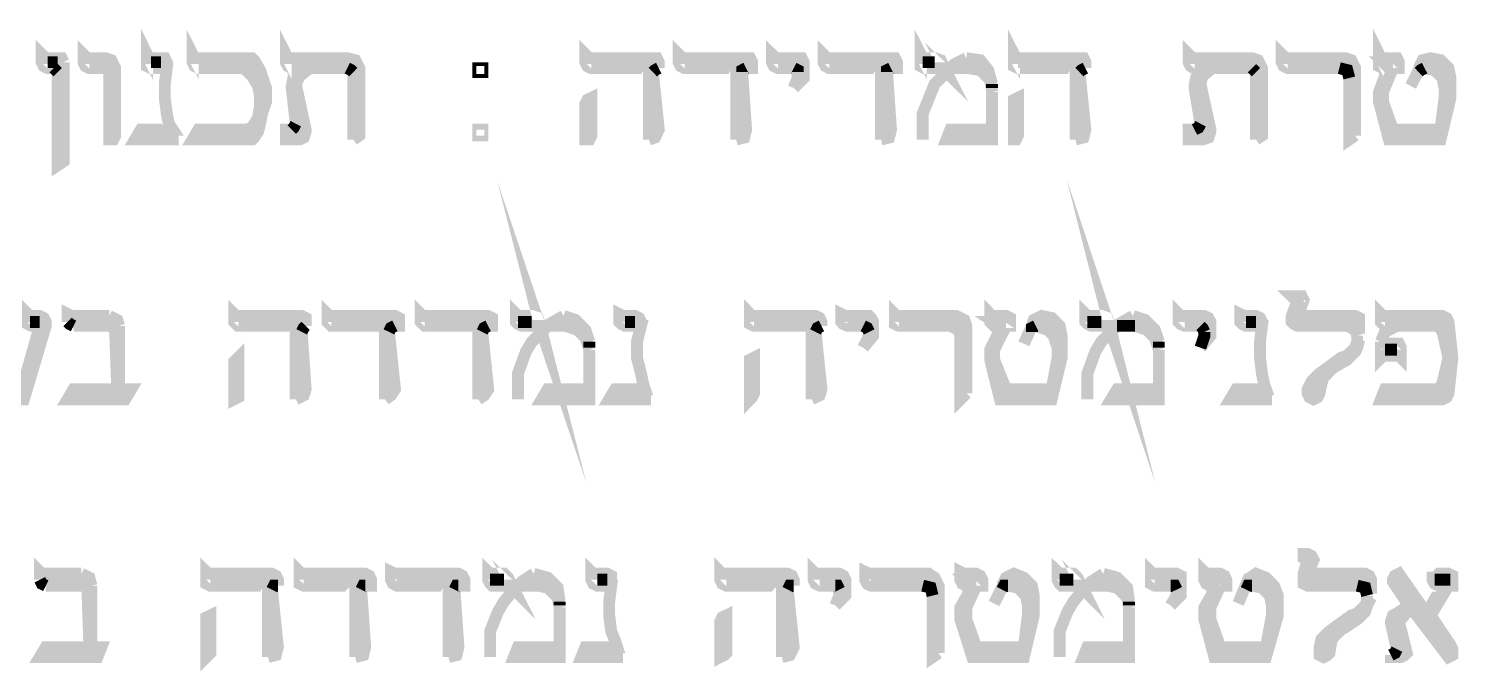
# Model space of a CAD drawing. Extents: x -6935 to 6681, y -4073 to 3778.
# Drawn here: x 5581 to 6288, y -3125 to -2807 of the extents above; entities that cross this region are included whole.
import ezdxf

# ---------------------------------------------------------------- set-up
doc = ezdxf.new("R2010")
doc.units = 0
doc.header["$MEASUREMENT"] = 0

# ---------------------------------------------------------------- blocks, each defined once
blk = doc.blocks.new('Map')
at = {"color": 0, "const_width": 0.01}
for points in [[(16.17996, 2.06001), (16.17996, 2.05333), (16.14828, 2.05333), (16.15327, 2.06169), (16.17996, 2.06169), (16.17666, 2.06668), (16.17498, 2.07504), (16.1733, 2.08833), (16.1733, 2.09998), (16.17498, 2.11333), (16.16163, 2.11333), (16.15833, 2.11501), (16.15833, 2.125), (16.15995, 2.12169), (16.1733, 2.12169), (16.17498, 2.11833), (16.17498, 2.11333)], [(16.28332, 2.06668), (16.27995, 2.09668), (16.27995, 2.09836), (16.28164, 2.10666), (16.28999, 2.11333), (16.27995, 2.11333), (16.27664, 2.11501), (16.27496, 2.11833), (16.27496, 2.125), (16.27664, 2.12169), (16.32662, 2.12169), (16.33328, 2.12001), (16.33664, 2.11333), (16.33664, 2.05669), (16.33166, 2.05333)], [(16.93832, 2.05333), (16.93832, 2.11002), (16.93995, 2.11333), (16.88998, 2.11333), (16.88662, 2.11501), (16.88662, 2.125), (16.8883, 2.12169), (16.94494, 2.12169), (16.94662, 2.11833), (16.94662, 2.11333)], [(17.226625, 2.11333), (17.229989, 2.12001), (17.236607, 2.12169), (17.244962, 2.12001), (17.251636, 2.11333), (17.253318, 2.10504), (17.253318, 2.08833), (17.244962, 2.05333), (17.201614, 2.05333), (17.193314, 2.08501), (17.193314, 2.09337), (17.198304, 2.10666), (17.198304, 2.11165), (17.196622, 2.11333), (17.193314, 2.11501), (17.193314, 2.125), (17.19494, 2.12169), (17.208288, 2.12169), (17.209969, 2.11833), (17.209969, 2.11333), (17.204978, 2.11333), (17.196622, 2.09337), (17.196622, 2.08501), (17.204978, 2.06169), (17.244962, 2.06169), (17.248326, 2.08833), (17.248326, 2.09668)], [(16.07998, 2.11333), (16.07499, 2.11333), (16.07162, 2.11501), (16.06994, 2.11833), (16.06994, 2.125), (16.07331, 2.12169), (16.08664, 2.12169), (16.08828, 2.11833)], [(16.57998, 2.05333), (16.57998, 2.11002), (16.58166, 2.11333), (16.53164, 2.11333), (16.52827, 2.11501), (16.52664, 2.11833), (16.52664, 2.125), (16.52995, 2.12169), (16.58664, 2.12169), (16.58828, 2.11833), (16.58828, 2.11333)], [(16.65327, 2.05333), (16.65327, 2.11002), (16.65495, 2.11333), (16.60998, 2.11333), (16.60662, 2.11501), (16.60499, 2.11833), (16.60499, 2.125), (16.6083, 2.12169), (16.66499, 2.12169), (16.66662, 2.11833), (16.66662, 2.11333), (16.66163, 2.11333)], [(16.70161, 2.11333), (16.68832, 2.11333), (16.68496, 2.11501), (16.68328, 2.11833), (16.68328, 2.125), (16.68664, 2.12169), (16.70829, 2.12169), (16.70997, 2.11833), (16.70997, 2.10504), (16.70161, 2.09668)], [(16.77497, 2.05333), (16.77497, 2.11002), (16.77665, 2.11333), (16.73162, 2.11333), (16.72831, 2.11501), (16.72663, 2.11833), (16.72663, 2.125), (16.72999, 2.12169), (16.78663, 2.12169), (16.78831, 2.11833), (16.78831, 2.11333), (16.78332, 2.11333)], [(16.84663, 2.12169), (16.83665, 2.1167), (16.83329, 2.11333), (16.82998, 2.11002), (16.81994, 2.09998), (16.81663, 2.09169), (16.80996, 2.07504), (16.80996, 2.05333)], [(16.84663, 2.12169), (16.8583, 2.12001), (16.86497, 2.11165), (16.86828, 2.09998)], [(17.0433, 2.06668), (17.03831, 2.09668), (17.03831, 2.09836), (17.03999, 2.10666), (17.04829, 2.11333), (17.03831, 2.11333), (17.03495, 2.11501), (17.03332, 2.11833), (17.03332, 2.125), (17.03663, 2.12169), (17.086651, 2.12169), (17.091642, 2.12001), (17.094951, 2.11333), (17.094951, 2.05669), (17.08996, 2.05333)], [(17.159947, 2.11333), (17.116653, 2.11333), (17.113289, 2.11501), (17.111607, 2.11833), (17.111607, 2.125), (17.114971, 2.12169), (17.164993, 2.12169), (17.169985, 2.12001), (17.173293, 2.11333), (17.173293, 2.05669)], [(16.08328, 2.11833), (16.07499, 2.11833)], [(16.07998, 2.11333), (16.08166, 2.11165), (16.08328, 2.11002)], [(16.08828, 2.11833), (16.08828, 2.035), (16.08328, 2.03168), (16.08328, 2.11002)], [(16.12663, 2.11833), (16.10998, 2.11833)], [(16.16998, 2.11833), (16.16163, 2.11833)], [(16.25163, 2.10666), (16.24496, 2.11833), (16.20162, 2.11833)], [(16.32662, 2.11333), (16.29498, 2.11333), (16.28663, 2.10666), (16.28332, 2.09998), (16.29162, 2.06169), (16.29162, 2.06001), (16.28999, 2.05501), (16.28663, 2.05333), (16.27496, 2.05333), (16.27496, 2.06169), (16.27995, 2.06169)], [(16.32998, 2.11833), (16.27995, 2.11833)], [(16.32662, 2.11333), (16.32998, 2.11165), (16.33166, 2.11002)], [(16.33166, 2.05333), (16.33166, 2.11002)], [(16.58328, 2.11833), (16.53164, 2.11833)], [(16.58328, 2.11002), (16.58828, 2.06169), (16.58496, 2.05501), (16.57998, 2.05333)], [(16.58328, 2.11002), (16.58496, 2.11165), (16.58828, 2.11333)], [(16.66163, 2.11833), (16.60998, 2.11833)], [(16.65832, 2.11002), (16.66163, 2.06169), (16.65995, 2.05501), (16.65327, 2.05333)], [(16.65832, 2.11002), (16.65832, 2.11165), (16.66163, 2.11333)], [(16.70498, 2.11833), (16.68832, 2.11833)], [(16.70161, 2.11333), (16.70498, 2.11165), (16.70498, 2.11002)], [(16.70161, 2.09668), (16.70498, 2.10504), (16.70498, 2.11002)], [(16.78332, 2.11833), (16.73162, 2.11833)], [(16.77996, 2.11002), (16.78332, 2.06169), (16.78164, 2.05501), (16.77497, 2.05333)], [(16.77996, 2.11002), (16.77996, 2.11165), (16.78332, 2.11333)], [(16.81994, 2.11833), (16.80996, 2.11833)], [(16.84832, 2.11333), (16.83329, 2.11333)], [(16.84164, 2.11833), (16.86161, 2.11333)], [(16.84832, 2.11333), (16.8583, 2.11165), (16.86665, 2.10336), (16.86828, 2.09337)], [(16.94163, 2.11833), (16.88998, 2.11833)], [(16.94163, 2.11002), (16.94662, 2.06169), (16.94494, 2.05501), (16.93832, 2.05333)], [(16.94163, 2.11002), (16.94331, 2.11165), (16.94662, 2.11333)], [(17.086651, 2.11333), (17.053285, 2.11333), (17.04498, 2.10666), (17.0433, 2.09998), (17.05166, 2.06169), (17.05166, 2.06001), (17.04997, 2.05501), (17.04498, 2.05333), (17.03332, 2.05333), (17.03332, 2.06169), (17.03831, 2.06169)], [(17.088279, 2.11833), (17.03831, 2.11833)], [(17.086651, 2.11333), (17.088279, 2.11165), (17.08996, 2.11002)], [(17.08996, 2.05333), (17.08996, 2.11002)], [(17.168303, 2.11833), (17.116653, 2.11833)], [(17.159947, 2.11333), (17.166621, 2.11165), (17.168303, 2.10504)], [(17.204978, 2.11833), (17.196622, 2.11833), (17.201614, 2.11333)], [(17.219951, 2.09836), (17.229989, 2.11833), (17.236607, 2.11833), (17.246644, 2.11002), (17.248326, 2.10336)], [(17.226625, 2.11002), (17.228307, 2.11165), (17.231617, 2.11333)], [(17.231617, 2.11333), (17.239971, 2.11165), (17.246644, 2.10504), (17.248326, 2.09668)], [(16.86828, 2.09668), (16.86828, 2.09998)], [(17.173293, 2.05669), (17.168303, 2.05333), (17.168303, 2.10504)], [(16.86828, 2.06169), (16.86828, 2.05333), (16.82998, 2.05333), (16.83329, 2.06169), (16.86828, 2.06169), (16.86828, 2.09337)], [(16.28332, 2.08333), (16.28831, 2.05669), (16.27995, 2.05669)], [(16.58328, 2.05669), (16.58328, 2.07834)], [(16.65832, 2.05669), (16.65832, 2.07834)], [(16.77996, 2.05669), (16.77996, 2.07834)], [(16.94163, 2.05669), (16.94163, 2.07834)], [(17.0433, 2.08333), (17.04661, 2.05669), (17.03831, 2.05669)], [(17.198304, 2.07504), (17.203296, 2.05669), (17.243281, 2.05669)], [(16.20162, 2.05669), (16.24664, 2.05669), (16.25163, 2.06836)], [(16.28332, 2.06668), (16.28164, 2.06337), (16.27995, 2.06169)], [(17.0433, 2.06668), (17.04162, 2.06337), (17.03831, 2.06169)], [(16.17498, 2.05669), (16.15327, 2.05669)], [(16.86497, 2.05669), (16.83329, 2.05669)], [(17.166621, 1.8967), (17.124954, 1.8967), (17.121644, 1.89833), (17.119962, 1.90001), (17.119962, 1.905), (17.124954, 1.91834), (17.121644, 1.92002), (17.119962, 1.92166), (17.128318, 1.92166), (17.129946, 1.91834), (17.124954, 1.905), (17.173293, 1.905), (17.176657, 1.90332), (17.176657, 1.89002)], [(16.05328, 1.84337), (16.06831, 1.8967), (16.06164, 1.8967), (16.05827, 1.89833), (16.05827, 1.90668), (16.05996, 1.905), (16.06831, 1.905), (16.07162, 1.90332), (16.07331, 1.90001), (16.07331, 1.90001), (16.07331, 1.8967), (16.05496, 1.83501), (16.01162, 1.83501)], [(16.12663, 1.905), (16.09495, 1.905), (16.09164, 1.90668), (16.09164, 1.90001)], [(16.12663, 1.905), (16.13331, 1.90169), (16.13499, 1.8967)], [(16.28332, 1.83501), (16.28332, 1.89165), (16.28663, 1.8967), (16.23498, 1.8967), (16.2333, 1.89833), (16.23162, 1.90001), (16.23162, 1.90668), (16.2333, 1.905), (16.28831, 1.905), (16.29162, 1.90332), (16.29162, 1.8967)], [(16.3583, 1.83501), (16.3583, 1.89165), (16.35998, 1.8967), (16.31333, 1.8967), (16.31164, 1.89833), (16.30996, 1.90001), (16.30996, 1.90668), (16.31164, 1.905), (16.36666, 1.905), (16.36996, 1.90332), (16.36996, 1.8967), (16.36666, 1.8967)], [(16.43664, 1.83501), (16.43664, 1.89165), (16.43833, 1.8967), (16.3916, 1.8967), (16.38998, 1.89833), (16.3883, 1.90001), (16.3883, 1.90668), (16.38998, 1.905), (16.44494, 1.905), (16.44831, 1.90332), (16.44831, 1.8967), (16.44494, 1.8967)], [(16.50831, 1.905), (16.49664, 1.89833), (16.49496, 1.8967), (16.48998, 1.89165), (16.48162, 1.88336), (16.47663, 1.875), (16.46995, 1.85666), (16.46995, 1.83501)], [(16.50831, 1.905), (16.5183, 1.90169), (16.52664, 1.89334), (16.52995, 1.88336)], [(16.57662, 1.84169), (16.57662, 1.83501), (16.54662, 1.83501), (16.55166, 1.84337), (16.57662, 1.84337), (16.57499, 1.84836), (16.57331, 1.85666), (16.56994, 1.87001), (16.56994, 1.88336), (16.57331, 1.8967), (16.55996, 1.8967), (16.55664, 1.89833), (16.55496, 1.90001), (16.55496, 1.90668), (16.55827, 1.905), (16.56831, 1.905), (16.57162, 1.90332), (16.57331, 1.90001), (16.57331, 1.8967)], [(16.71664, 1.83501), (16.71664, 1.89165), (16.71832, 1.8967), (16.6683, 1.8967), (16.66499, 1.89833), (16.66499, 1.90668), (16.66662, 1.905), (16.71995, 1.905), (16.72332, 1.90332), (16.72494, 1.90001), (16.72494, 1.8967)], [(16.75999, 1.8967), (16.74664, 1.8967), (16.74328, 1.89833), (16.74165, 1.90001), (16.74165, 1.90668), (16.74496, 1.905), (16.76498, 1.905), (16.76661, 1.90332), (16.76829, 1.90001), (16.76829, 1.88834), (16.75999, 1.87836)], [(16.83329, 1.8967), (16.78999, 1.8967), (16.78663, 1.89833), (16.78663, 1.90668), (16.78831, 1.905), (16.83828, 1.905), (16.84495, 1.90169), (16.84663, 1.8967), (16.84663, 1.84001)], [(16.90165, 1.8967), (16.90327, 1.90169), (16.90995, 1.905), (16.9183, 1.90332), (16.92497, 1.8967), (16.92666, 1.88834), (16.92666, 1.87001), (16.9183, 1.83501), (16.87495, 1.83501), (16.86665, 1.86833), (16.86665, 1.87668), (16.87333, 1.89002), (16.87333, 1.89334), (16.86996, 1.8967), (16.86828, 1.89833), (16.86665, 1.90001), (16.86665, 1.90668), (16.86828, 1.905), (16.87995, 1.905), (16.88331, 1.90332), (16.88331, 1.8967), (16.87995, 1.8967), (16.86996, 1.87668), (16.86996, 1.86833), (16.87995, 1.84337), (16.9183, 1.84337), (16.92329, 1.87001), (16.92329, 1.87836)], [(16.98661, 1.905), (16.97494, 1.89833), (16.97332, 1.8967), (16.96832, 1.89165), (16.95997, 1.88336), (16.95498, 1.875), (16.9483, 1.85666), (16.9483, 1.83501)], [(16.98661, 1.905), (16.99664, 1.90169), (17.00495, 1.89334), (17.00831, 1.88336)], [(17.0433, 1.8967), (17.02996, 1.8967), (17.02665, 1.89833), (17.02497, 1.90001), (17.02497, 1.90668), (17.02665, 1.905), (17.04661, 1.905), (17.04997, 1.90332), (17.05166, 1.90001), (17.05166, 1.88834), (17.0433, 1.87836)], [(17.098315, 1.84169), (17.098315, 1.83501), (17.068314, 1.83501), (17.073304, 1.84337), (17.098315, 1.84337), (17.096633, 1.84836), (17.094951, 1.85666), (17.093324, 1.87001), (17.093324, 1.88336), (17.094951, 1.8967), (17.08166, 1.8967), (17.078296, 1.89833), (17.076614, 1.90001), (17.076614, 1.90668), (17.079978, 1.905), (17.08996, 1.905), (17.093324, 1.90332), (17.094951, 1.90001), (17.094951, 1.8967)], [(16.06831, 1.90001), (16.05996, 1.90001)], [(16.09663, 1.8967), (16.09332, 1.89833), (16.09164, 1.90001)], [(16.09495, 1.90001), (16.12995, 1.90001)], [(16.09663, 1.8967), (16.12663, 1.8967), (16.12995, 1.89502), (16.13163, 1.89165), (16.13331, 1.84337)], [(16.13499, 1.84337), (16.13499, 1.8967)], [(16.28831, 1.90001), (16.23498, 1.90001)], [(16.28831, 1.89165), (16.28999, 1.89502), (16.29162, 1.8967)], [(16.36666, 1.90001), (16.31333, 1.90001)], [(16.3616, 1.89165), (16.36328, 1.89502), (16.36666, 1.8967)], [(16.44494, 1.90001), (16.3916, 1.90001)], [(16.43995, 1.89165), (16.44163, 1.89502), (16.44494, 1.8967)], [(16.48162, 1.90001), (16.46995, 1.90001)], [(16.50999, 1.8967), (16.49496, 1.8967)], [(16.50331, 1.90001), (16.52328, 1.8967)], [(16.50999, 1.8967), (16.51998, 1.89334), (16.52664, 1.88666), (16.52995, 1.87668)], [(16.56831, 1.90001), (16.55996, 1.90001)], [(16.71995, 1.90001), (16.6683, 1.90001)], [(16.71995, 1.89165), (16.72163, 1.89502), (16.72494, 1.8967)], [(16.76498, 1.90001), (16.74664, 1.90001)], [(16.75999, 1.8967), (16.7633, 1.89502), (16.76498, 1.89165)], [(16.84164, 1.90001), (16.78999, 1.90001)], [(16.83329, 1.8967), (16.83996, 1.89334), (16.84164, 1.88834)], [(16.87995, 1.90001), (16.86996, 1.90001), (16.87495, 1.8967)], [(16.89497, 1.88168), (16.90327, 1.90001), (16.90995, 1.90001), (16.91998, 1.89165), (16.92329, 1.88504)], [(16.90165, 1.89165), (16.90165, 1.89502), (16.90496, 1.8967)], [(16.90496, 1.8967), (16.91499, 1.89334), (16.91998, 1.88834), (16.92329, 1.87836)], [(16.95997, 1.90001), (16.9483, 1.90001)], [(16.98829, 1.8967), (16.97332, 1.8967)], [(16.98162, 1.90001), (17.00164, 1.8967)], [(16.98829, 1.8967), (16.99833, 1.89334), (17.00495, 1.88666), (17.00831, 1.87668)], [(17.04661, 1.90001), (17.02996, 1.90001)], [(17.0433, 1.8967), (17.04498, 1.89502), (17.04661, 1.89165)], [(17.08996, 1.90001), (17.08166, 1.90001)], [(17.173293, 1.90001), (17.124954, 1.90001)], [(17.166621, 1.8967), (17.173293, 1.89334), (17.174975, 1.88834)], [(17.19494, 1.88336), (17.198304, 1.89165), (17.208288, 1.8967)], [(17.198304, 1.90001), (17.246644, 1.90001)], [(16.28831, 1.89165), (16.29162, 1.84337), (16.28999, 1.83833), (16.28332, 1.83501)], [(16.3616, 1.89165), (16.36666, 1.84337), (16.36328, 1.83833), (16.3583, 1.83501)], [(16.43995, 1.89165), (16.44494, 1.84337), (16.44163, 1.83833), (16.43664, 1.83501)], [(16.52995, 1.87836), (16.52995, 1.88336)], [(16.71995, 1.89165), (16.72494, 1.84337), (16.72332, 1.83833), (16.71664, 1.83501)], [(16.75999, 1.87836), (16.76498, 1.88834), (16.76498, 1.89165)], [(16.84663, 1.84001), (16.84164, 1.83501), (16.84164, 1.88834)], [(17.00831, 1.87836), (17.00831, 1.88336)], [(17.0433, 1.87836), (17.04661, 1.88834), (17.04661, 1.89165)], [(17.176657, 1.88504), (17.174975, 1.87836), (17.173293, 1.875), (17.166621, 1.86833), (17.154956, 1.86165), (17.153274, 1.86002), (17.146656, 1.85336), (17.144974, 1.84836), (17.143292, 1.84001), (17.14161, 1.83669), (17.1383, 1.83501), (17.13499, 1.83669), (17.133308, 1.84001), (17.133308, 1.84337), (17.136618, 1.84998), (17.143292, 1.85666), (17.161629, 1.87001), (17.166621, 1.87169), (17.173293, 1.87836), (17.174975, 1.88336), (17.174975, 1.88834)], [(17.19494, 1.88336), (17.19494, 1.87001), (17.196622, 1.87169), (17.209969, 1.87169), (17.211651, 1.87001), (17.211651, 1.87836), (17.209969, 1.88168), (17.198304, 1.88168), (17.19494, 1.87836)], [(16.52995, 1.84337), (16.52995, 1.83501), (16.48998, 1.83501), (16.49496, 1.84337), (16.52995, 1.84337), (16.52995, 1.87668)], [(17.00831, 1.84337), (17.00831, 1.83501), (16.96832, 1.83501), (16.97332, 1.84337), (17.00831, 1.84337), (17.00831, 1.87668)], [(17.198304, 1.87668), (17.208288, 1.87668)], [(16.28831, 1.84001), (16.28831, 1.86165)], [(16.3616, 1.84001), (16.3616, 1.86165)], [(16.43995, 1.84001), (16.43995, 1.86165)], [(16.71995, 1.84001), (16.71995, 1.86165)], [(16.87333, 1.85666), (16.87664, 1.84001), (16.91662, 1.84001)], [(17.1383, 1.84001), (17.143292, 1.85336)], [(16.13499, 1.84337), (16.14498, 1.84337), (16.13998, 1.83501), (16.09164, 1.83501), (16.09663, 1.84337), (16.13331, 1.84337)], [(16.13998, 1.84001), (16.09495, 1.84001)], [(16.52496, 1.84001), (16.49496, 1.84001)], [(16.57331, 1.84001), (16.55166, 1.84001)], [(17.00332, 1.84001), (16.97332, 1.84001)], [(17.094951, 1.84001), (17.073304, 1.84001)], [(17.246644, 1.84001), (17.198304, 1.84001)], [(17.174975, 1.67833), (17.133308, 1.67833), (17.129946, 1.68001), (17.129946, 1.68837), (17.133308, 1.70004), (17.129946, 1.70166), (17.129946, 1.70502), (17.133308, 1.70502), (17.136618, 1.70334), (17.1383, 1.70004), (17.133308, 1.68837), (17.181649, 1.68837), (17.184958, 1.68669), (17.18664, 1.68332), (17.18664, 1.67166)], [(16.10331, 1.68837), (16.06994, 1.68837), (16.06831, 1.69), (16.06831, 1.68332)], [(16.25999, 1.61833), (16.25999, 1.67502), (16.26162, 1.67833), (16.21164, 1.67833), (16.20828, 1.68001), (16.20828, 1.69), (16.20996, 1.68837), (16.2633, 1.68837), (16.2666, 1.68669), (16.2683, 1.68332), (16.2683, 1.67833)], [(16.33328, 1.61833), (16.33328, 1.67502), (16.33664, 1.67833), (16.28999, 1.67833), (16.28663, 1.68001), (16.28663, 1.69), (16.28831, 1.68837), (16.34164, 1.68837), (16.34495, 1.68669), (16.34663, 1.68332), (16.34663, 1.67833), (16.34164, 1.67833)], [(16.41163, 1.61833), (16.41163, 1.67502), (16.41331, 1.67833), (16.36828, 1.67833), (16.36498, 1.68001), (16.36328, 1.68332), (16.36328, 1.69), (16.36666, 1.68837), (16.41998, 1.68837), (16.4233, 1.68669), (16.42498, 1.68332), (16.42498, 1.67833), (16.41998, 1.67833)], [(16.55328, 1.625), (16.55328, 1.61833), (16.52328, 1.61833), (16.52664, 1.62668), (16.55328, 1.62668), (16.55166, 1.63168), (16.5483, 1.64002), (16.54662, 1.65332), (16.54662, 1.66498), (16.5483, 1.67833), (16.53663, 1.67833), (16.53332, 1.68001), (16.53164, 1.68332), (16.53164, 1.69), (16.53332, 1.68837), (16.54498, 1.68837), (16.5483, 1.68669), (16.5483, 1.67833)], [(16.69163, 1.61833), (16.69163, 1.67502), (16.69494, 1.67833), (16.64498, 1.67833), (16.6416, 1.68001), (16.63998, 1.68332), (16.63998, 1.69), (16.6416, 1.68837), (16.69662, 1.68837), (16.69999, 1.68669), (16.70161, 1.68332), (16.70161, 1.67833)], [(16.73661, 1.67833), (16.72332, 1.67833), (16.71995, 1.68001), (16.71832, 1.68332), (16.71832, 1.69), (16.71995, 1.68837), (16.73997, 1.68837), (16.74328, 1.68669), (16.74496, 1.68332), (16.74496, 1.67002), (16.73661, 1.66168)], [(16.80996, 1.67833), (16.76661, 1.67833), (16.7633, 1.68001), (16.76162, 1.68332), (16.76162, 1.69), (16.76498, 1.68837), (16.81495, 1.68837), (16.81994, 1.68501), (16.8233, 1.67833), (16.8233, 1.62169)], [(16.87664, 1.67833), (16.87995, 1.68501), (16.88662, 1.68837), (16.89497, 1.68501), (16.90165, 1.67833), (16.90327, 1.67002), (16.90327, 1.65332), (16.89497, 1.61833), (16.85163, 1.61833), (16.84164, 1.65001), (16.84164, 1.66), (16.84832, 1.67166), (16.84832, 1.6767), (16.84663, 1.67833), (16.84332, 1.68001), (16.84164, 1.68332), (16.84164, 1.69), (16.84495, 1.68837), (16.85499, 1.68837), (16.8583, 1.68669), (16.85998, 1.68332), (16.85998, 1.67833), (16.85499, 1.67833), (16.84663, 1.66), (16.84663, 1.65001), (16.85499, 1.62668), (16.89497, 1.62668), (16.89828, 1.65332), (16.89828, 1.66168)], [(17.01829, 1.67833), (17.00495, 1.67833), (17.00164, 1.68001), (17.00164, 1.69), (17.00332, 1.68837), (17.02328, 1.68837), (17.02665, 1.68669), (17.02665, 1.67002), (17.01829, 1.66168)], [(17.08166, 1.67833), (17.084969, 1.68501), (17.08996, 1.68837), (17.098315, 1.68501), (17.104989, 1.67833), (17.108299, 1.67002), (17.108299, 1.65332), (17.098315, 1.61833), (17.054967, 1.61833), (17.04661, 1.65001), (17.04661, 1.66), (17.053285, 1.67166), (17.053285, 1.6767), (17.05166, 1.67833), (17.04829, 1.68001), (17.04661, 1.68332), (17.04661, 1.69), (17.04829, 1.68837), (17.059958, 1.68837), (17.063322, 1.68669), (17.06495, 1.68332), (17.06495, 1.67833), (17.059958, 1.67833), (17.05166, 1.66), (17.05166, 1.65001), (17.059958, 1.62668), (17.098315, 1.62668), (17.103307, 1.65332), (17.103307, 1.66168)], [(17.238289, 1.69), (17.239971, 1.68837), (17.251636, 1.68837), (17.254946, 1.68669), (17.254946, 1.67833), (17.251636, 1.67833), (17.236607, 1.65332), (17.253318, 1.62836), (17.254946, 1.625), (17.254946, 1.62001), (17.251636, 1.61833), (17.219951, 1.66), (17.211651, 1.65001), (17.209969, 1.64833), (17.216642, 1.62169), (17.21496, 1.62001), (17.211651, 1.61833), (17.203296, 1.61833), (17.203296, 1.62001)], [(17.208288, 1.625), (17.203296, 1.6467), (17.203296, 1.64833), (17.204978, 1.65332), (17.208288, 1.655), (17.218324, 1.66168), (17.204978, 1.68169), (17.204978, 1.68332), (17.20666, 1.68669), (17.209969, 1.68837), (17.233299, 1.655), (17.246644, 1.67833), (17.243281, 1.67833), (17.239971, 1.68001), (17.238289, 1.68332), (17.238289, 1.69)], [(16.07331, 1.67833), (16.06994, 1.68001), (16.06831, 1.68332)], [(16.06994, 1.68332), (16.10499, 1.68332)], [(16.07331, 1.67833), (16.10662, 1.67833), (16.1083, 1.67502), (16.10998, 1.62668)], [(16.10331, 1.68837), (16.10998, 1.68501), (16.1116, 1.67833)], [(16.1116, 1.62668), (16.1116, 1.67833)], [(16.2633, 1.68332), (16.21164, 1.68332)], [(16.2633, 1.67502), (16.26498, 1.67833), (16.2683, 1.67833)], [(16.34164, 1.68332), (16.28999, 1.68332)], [(16.33828, 1.67502), (16.33996, 1.67833), (16.34164, 1.67833)], [(16.41998, 1.68332), (16.36828, 1.68332)], [(16.41662, 1.67502), (16.4183, 1.67833), (16.41998, 1.67833)], [(16.4833, 1.68837), (16.47331, 1.68169), (16.46995, 1.67833), (16.46664, 1.67502), (16.45828, 1.66498), (16.4533, 1.65668), (16.44662, 1.64002), (16.44662, 1.61833)], [(16.45828, 1.68332), (16.44662, 1.68332)], [(16.4866, 1.67833), (16.46995, 1.67833)], [(16.47999, 1.68332), (16.49833, 1.67833)], [(16.4833, 1.68837), (16.49496, 1.68501), (16.50331, 1.6767), (16.50495, 1.66498)], [(16.4866, 1.67833), (16.49496, 1.6767), (16.50331, 1.66834), (16.50495, 1.66)], [(16.54498, 1.68332), (16.53663, 1.68332)], [(16.69662, 1.68332), (16.64498, 1.68332)], [(16.69662, 1.67502), (16.6983, 1.67833), (16.70161, 1.67833)], [(16.73997, 1.68332), (16.72332, 1.68332)], [(16.73661, 1.67833), (16.73829, 1.67833), (16.73997, 1.67502)], [(16.81831, 1.68332), (16.76661, 1.68332)], [(16.80996, 1.67833), (16.81663, 1.6767), (16.81831, 1.67002)], [(16.85499, 1.68332), (16.84663, 1.68332), (16.85163, 1.67833)], [(16.86996, 1.66336), (16.87995, 1.68332), (16.88662, 1.68332), (16.89666, 1.67502), (16.89828, 1.66834)], [(16.87664, 1.67502), (16.87832, 1.67833), (16.88163, 1.67833)], [(16.88163, 1.67833), (16.88998, 1.6767), (16.89666, 1.67002), (16.89828, 1.66168)], [(16.96165, 1.68837), (16.95161, 1.68169), (16.9483, 1.67833), (16.94494, 1.67502), (16.93664, 1.66498), (16.93165, 1.65668), (16.92497, 1.64002), (16.92497, 1.61833)], [(16.93664, 1.68332), (16.92497, 1.68332)], [(16.96496, 1.67833), (16.9483, 1.67833)], [(16.95829, 1.68332), (16.97663, 1.67833)], [(16.96165, 1.68837), (16.97332, 1.68501), (16.98162, 1.6767), (16.9833, 1.66498)], [(16.96496, 1.67833), (16.97332, 1.6767), (16.98162, 1.66834), (16.9833, 1.66)], [(17.02328, 1.68332), (17.00495, 1.68332)], [(17.01829, 1.67833), (17.02166, 1.67833), (17.02328, 1.67502)], [(17.059958, 1.68332), (17.05166, 1.68332), (17.054967, 1.67833)], [(17.074986, 1.66336), (17.083287, 1.68332), (17.08996, 1.68332), (17.101625, 1.67502), (17.103307, 1.66834)], [(17.08166, 1.67502), (17.083287, 1.67833), (17.086651, 1.67833)], [(17.086651, 1.67833), (17.094951, 1.6767), (17.101625, 1.67002), (17.103307, 1.66168)], [(17.181649, 1.68332), (17.133308, 1.68332)], [(17.174975, 1.67833), (17.181649, 1.6767), (17.183276, 1.67002)], [(17.208288, 1.68332), (17.253318, 1.62169)], [(17.253318, 1.68332), (17.239971, 1.68332)], [(16.2633, 1.67502), (16.2683, 1.62668), (16.2666, 1.62001), (16.25999, 1.61833)], [(16.33828, 1.67502), (16.34164, 1.62668), (16.33996, 1.62001), (16.33328, 1.61833)], [(16.41662, 1.67502), (16.41998, 1.62668), (16.4183, 1.62001), (16.41163, 1.61833)], [(16.50495, 1.66168), (16.50495, 1.66498)], [(16.69662, 1.67502), (16.70161, 1.62668), (16.6983, 1.62001), (16.69163, 1.61833)], [(16.73661, 1.66168), (16.73997, 1.67002), (16.73997, 1.67502)], [(16.8233, 1.62169), (16.81831, 1.61833), (16.81831, 1.67002)], [(16.9833, 1.66168), (16.9833, 1.66498)], [(17.01829, 1.66168), (17.02328, 1.67002), (17.02328, 1.67502)], [(17.18664, 1.66834), (17.183276, 1.66168), (17.181649, 1.65668), (17.174975, 1.65001), (17.164993, 1.64334), (17.161629, 1.64165), (17.154956, 1.63504), (17.153274, 1.63168), (17.151647, 1.62169), (17.149965, 1.62001), (17.146656, 1.61833), (17.143292, 1.62001), (17.143292, 1.62668), (17.144974, 1.63336), (17.151647, 1.64002), (17.169985, 1.65332), (17.174975, 1.655), (17.181649, 1.66168), (17.183276, 1.66498), (17.183276, 1.67002)], [(16.50495, 1.62668), (16.50495, 1.61833), (16.46664, 1.61833), (16.46995, 1.62668), (16.50495, 1.62668), (16.50495, 1.66)], [(16.9833, 1.62668), (16.9833, 1.61833), (16.94494, 1.61833), (16.9483, 1.62668), (16.9833, 1.62668), (16.9833, 1.66)], [(17.211651, 1.62169), (17.208288, 1.6467), (17.208288, 1.65001), (17.211651, 1.655)], [(16.2633, 1.62169), (16.2633, 1.64334)], [(16.33828, 1.62169), (16.33828, 1.64334)], [(16.41662, 1.62169), (16.41662, 1.64334)], [(16.69662, 1.62169), (16.69662, 1.64334)], [(16.84832, 1.64002), (16.85331, 1.62169), (16.89161, 1.62169)], [(17.053285, 1.64002), (17.058276, 1.62169), (17.096633, 1.62169)], [(17.146656, 1.62169), (17.151647, 1.63504)], [(16.1116, 1.62668), (16.11996, 1.62668), (16.11666, 1.61833), (16.06831, 1.61833), (16.07331, 1.62668), (16.10998, 1.62668)], [(16.11666, 1.62169), (16.06994, 1.62169)], [(16.50163, 1.62169), (16.46995, 1.62169)], [(16.5483, 1.62169), (16.52664, 1.62169)], [(16.97999, 1.62169), (16.9483, 1.62169)], [(17.208288, 1.625), (17.20666, 1.62169), (17.203296, 1.62001)]]:
    blk.add_lwpolyline(points, dxfattribs=at)
for points in [[(16.24664, 2.05333), (16.19662, 2.05333), (16.20162, 2.06169), (16.24166, 2.06169), (16.24664, 2.06337), (16.25163, 2.07166), (16.25331, 2.08165), (16.25331, 2.09001), (16.25163, 2.09836), (16.24664, 2.10666), (16.24166, 2.11165), (16.23828, 2.11333), (16.20162, 2.11333), (16.19831, 2.11501), (16.19662, 2.11833), (16.19662, 2.125), (16.19831, 2.12169), (16.24664, 2.12169), (16.24833, 2.12001), (16.25331, 2.11165), (16.25831, 2.09668), (16.25831, 2.08501), (16.25495, 2.07504), (16.25331, 2.06668), (16.25163, 2.06001), (16.24833, 2.05501), (16.24664, 2.05333)], [(16.82998, 2.11002), (16.82661, 2.11333), (16.81164, 2.11333), (16.80828, 2.11501), (16.80828, 2.125), (16.80996, 2.12169), (16.81994, 2.12169), (16.82499, 2.12001), (16.82661, 2.1167), (16.82998, 2.11002)], [(16.12663, 2.05333), (16.12663, 2.11333), (16.10998, 2.11333), (16.10662, 2.11501), (16.10499, 2.11833), (16.10499, 2.125), (16.1083, 2.12169), (16.12333, 2.12169), (16.12831, 2.12001), (16.13163, 2.11333), (16.13163, 2.05669), (16.12995, 2.05333), (16.12663, 2.05333)], [(16.43995, 2.11002), (16.43995, 2.11333), (16.43664, 2.11333), (16.43664, 2.11002), (16.43995, 2.11002)], [(16.53164, 2.08833), (16.53164, 2.05669), (16.52995, 2.05333), (16.52664, 2.05333), (16.52664, 2.08333), (16.52827, 2.08669), (16.53164, 2.08833)], [(16.88998, 2.08833), (16.88998, 2.05669), (16.8883, 2.05333), (16.88662, 2.05333), (16.88662, 2.08669), (16.88998, 2.08833)], [(16.43995, 2.05669), (16.43995, 2.06169), (16.43664, 2.06169), (16.43664, 2.05669), (16.43995, 2.05669)], [(16.48998, 1.89165), (16.48828, 1.8967), (16.47331, 1.8967), (16.46995, 1.89833), (16.46832, 1.90001), (16.46832, 1.90668), (16.46995, 1.905), (16.48162, 1.905), (16.4866, 1.90332), (16.48828, 1.89833), (16.48998, 1.89165)], [(16.96832, 1.89165), (16.96664, 1.8967), (16.95161, 1.8967), (16.9483, 1.89833), (16.94662, 1.90001), (16.94662, 1.90668), (16.9483, 1.905), (16.95997, 1.905), (16.96496, 1.90332), (16.96664, 1.89833), (16.96832, 1.89165)], [(17.246644, 1.83501), (17.19494, 1.83501), (17.198304, 1.84337), (17.243281, 1.84337), (17.246644, 1.84836), (17.251636, 1.87001), (17.246644, 1.89165), (17.243281, 1.8967), (17.198304, 1.8967), (17.196622, 1.89833), (17.19494, 1.90001), (17.19494, 1.90668), (17.196622, 1.905), (17.246644, 1.905), (17.249954, 1.90332), (17.251636, 1.90001), (17.254946, 1.87001), (17.251636, 1.84001), (17.249954, 1.83669), (17.246644, 1.83501)], [(16.23498, 1.87001), (16.23498, 1.83669), (16.23162, 1.83501), (16.23162, 1.8667), (16.2333, 1.86833), (16.23498, 1.87001)], [(16.6683, 1.87001), (16.6683, 1.84001), (16.66662, 1.83669), (16.66499, 1.83501), (16.66499, 1.86833), (16.6683, 1.87001)], [(16.46664, 1.67502), (16.46328, 1.67833), (16.44831, 1.67833), (16.44662, 1.68001), (16.44494, 1.68332), (16.44494, 1.69), (16.44662, 1.68837), (16.45828, 1.68837), (16.46164, 1.68501), (16.46328, 1.68169), (16.46664, 1.67502)], [(16.94494, 1.67502), (16.94163, 1.67833), (16.92666, 1.67833), (16.92497, 1.68001), (16.92329, 1.68332), (16.92329, 1.69), (16.92497, 1.68837), (16.93664, 1.68837), (16.93995, 1.68501), (16.94163, 1.68169), (16.94494, 1.67502)], [(16.21164, 1.65332), (16.21164, 1.62169), (16.20996, 1.62001), (16.20828, 1.61833), (16.20828, 1.65169), (16.21164, 1.65332)], [(16.64498, 1.65332), (16.64498, 1.62169), (16.6433, 1.62001), (16.63998, 1.61833), (16.63998, 1.64833), (16.6416, 1.65169), (16.64498, 1.65332)]]:
    blk.add_lwpolyline(points, close=True, dxfattribs=at)

msp = doc.modelspace()

# ---------------------------------------------------------------- block references
at = {"linetype": 'ByBlock', "xscale": 588.2508833876793, "yscale": 588.2508833876793, "zscale": 588.2508833876793}
msp.add_blockref('Map', (-3865.55, -4069.67), dxfattribs=at)

doc.saveas('drawing.dxf')
